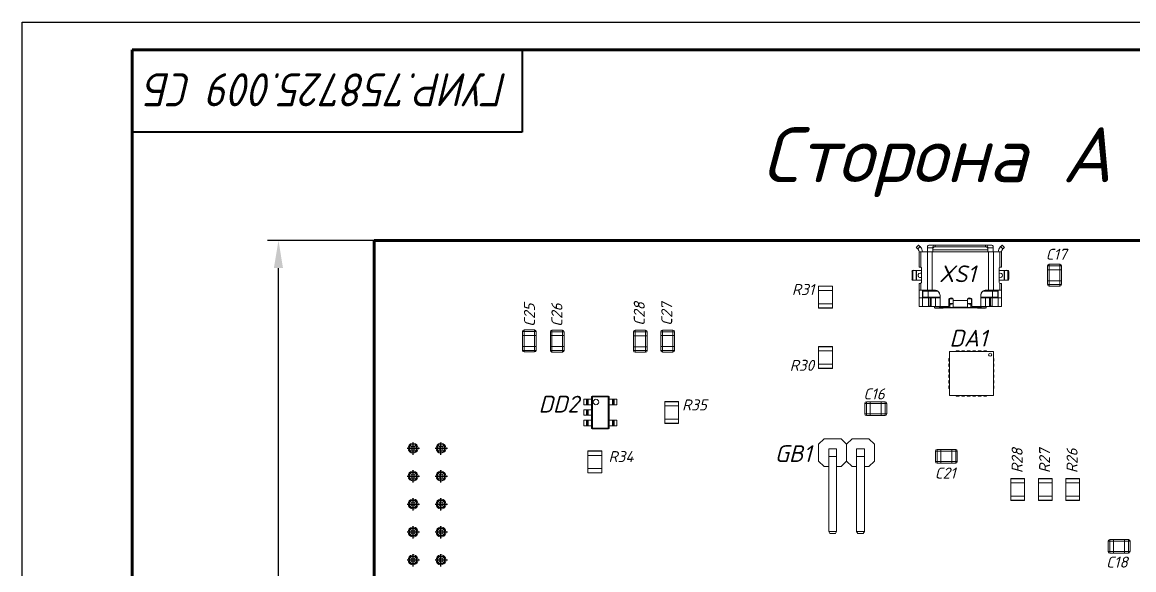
# Model space of a CAD drawing. Header units: millimetres. Extents: x 143 to 740, y 82 to 502.
# Drawn here: x 142.5 to 344.9, y 402.4 to 502 of the extents above; entities that cross this region are included whole.
import ezdxf

# ---------------------------------------------------------------- set-up
doc = ezdxf.new("R2010")
doc.units = ezdxf.units.MM
doc.header["$LTSCALE"] = 0.5
doc.linetypes.add('штрихпунктирная2', pattern=[12.7, 6.35, -3.175, 0, -3.175])
doc.layers.get('0').update_dxf_attribs({"lineweight": 60})
doc.layers.get('Defpoints').update_dxf_attribs({"color": 5})
doc.layers.add('TOP', color=1, linetype='Continuous', lineweight=60)
doc.layers.add('Осевая', color=7, linetype='штрихпунктирная2')
doc.styles.add('MyStyle', font='isocpeur.ttf', dxfattribs={"oblique": 15})
doc.styles.add('RR08', font='isocteui.ttf', dxfattribs={"width": 0.8})
doc.styles.get("Standard").update_dxf_attribs({"font": 'isocpeui.ttf', "width": 0.9})
doc.dimstyles.new('Standart', dxfattribs={"dimtxt": 5, "dimasz": 5, "dimexe": 2, "dimexo": 0, "dimgap": 1, "dimtad": 1, "dimtoh": 1, "dimdec": 0, "dimtxsty": 'Standard', "dimcen": 2.5, "dimadec": 0, "dimazin": 0, "dimtfac": 1, "dimtdec": 0, "dimtmove": 0, "dimatfit": 3, "dimldrblk": 'DOTSMALL', "dimfxl": 1, "dimarcsym": 0})

# ---------------------------------------------------------------- blocks, each defined once
blk = doc.blocks.new('*D36')
at = {"color": 0, "lineweight": -2, "transparency": 16777216}
for p, q in [((206.6, 462.33), (187.16, 462.33)), ((189.16, 307.33), (189.16, 457.33)), ((206.6, 302.33), (187.16, 302.33))]:
    blk.add_line(p, q, dxfattribs=at)
at = {"color": 0, "lineweight": -3, "transparency": 16777216}
for points in [[(188.33, 457.33), (189.99, 457.33), (189.16, 462.33)], [(188.33, 307.33), (189.99, 307.33), (189.16, 302.33)]]:
    blk.add_solid(points, dxfattribs=at)
at = {"layer": 'Defpoints', "color": 0, "lineweight": -3, "transparency": 16777216}
for p in [(189.16, 462.33), (206.6, 462.33), (206.6, 302.33)]:
    blk.add_point(p, dxfattribs=at)
at = {"color": 0, "lineweight": -3, "transparency": 16777216, "insert": (186.41, 382.38), "char_height": 5, "attachment_point": 5, "rotation": 90}
blk.add_mtext('{\\H0.7x;80}', dxfattribs=at)
blk = doc.blocks.new('_DotSmall')
at = {"color": 0, "linetype": 'ByBlock', "const_width": 0.5}
blk.add_lwpolyline([(-0.0625, 0, 1), (0.0625, 0, 1)], format="xyb", close=True, dxfattribs=at)

msp = doc.modelspace()

# ---------------------------------------------------------------- linework, layer by layer
for p in [(162.51, 87.05), (734.51, 497.05)]:
    msp.add_line(p, (162.51, 497.05))
at = {"color": 7, "linetype": 'Continuous'}
for p, q in [((206.6, 462.33), (406.6, 462.33)), ((206.6, 302.33), (206.6, 462.33))]:
    msp.add_line(p, q, dxfattribs=at)
at = {"color": 7, "linetype": 'Continuous', "lineweight": 15}
for p, q in [((305.28, 461.09), (305.71, 461.51)), ((307.71, 461.51), (308.71, 461.51)), ((308.71, 461.51), (308.71, 461.18)), ((317.91, 461.51), (308.71, 461.51)), ((317.91, 461.18), (317.91, 461.51)), ((317.91, 461.51), (318.91, 461.51)), ((320.91, 461.51), (321.33, 461.09)), ((305.99, 461.23), (305.56, 460.81)), ((305.56, 460.81), (305.63, 460.74)), ((305.81, 457.51), (305.81, 460.31)), ((305.81, 460.31), (306.14, 460.31)), ((306.06, 461.16), (305.99, 461.23)), ((306.14, 460.31), (306.14, 457.47)), ((306.14, 460.31), (307.3, 460.31)), ((307.3, 453.31), (307.3, 460.31)), ((307.3, 460.31), (308.16, 460.31)), ((307.31, 461.18), (307.31, 460.98)), ((307.31, 460.31), (307.31, 460.98)), ((308.31, 460.31), (308.16, 460.31)), ((308.16, 460.31), (308.16, 453.31)), ((308.31, 460.85), (308.31, 461.18)), ((308.31, 460.65), (308.31, 460.85)), ((308.31, 460.65), (318.31, 460.65)), ((308.31, 460.31), (308.31, 460.65)), ((318.31, 460.31), (308.31, 460.31)), ((317.91, 461.18), (308.71, 461.18)), ((318.31, 461.18), (318.31, 460.85)), ((318.31, 461.18), (318.31, 460.98)), ((318.31, 460.31), (318.31, 460.98)), ((318.31, 460.85), (318.31, 460.65)), ((318.31, 460.65), (318.31, 460.31)), ((318.45, 460.31), (318.31, 460.31)), ((318.45, 453.31), (318.45, 460.31)), ((318.45, 460.31), (319.32, 460.31)), ((319.31, 461.18), (319.31, 460.98)), ((319.31, 460.31), (319.31, 460.98)), ((319.32, 460.31), (319.32, 453.31)), ((320.47, 460.31), (319.32, 460.31)), ((320.21, 460.31), (320.21, 460.36)), ((320.47, 457.47), (320.47, 460.31)), ((320.47, 460.31), (320.81, 460.31)), ((320.63, 461.23), (320.55, 461.16)), ((321.05, 460.81), (320.63, 461.23)), ((320.81, 460.31), (320.81, 457.51)), ((320.98, 460.74), (321.05, 460.81)), ((306.05, 457.51), (305.81, 457.51)), ((305.81, 457.51), (306.03, 457.51)), ((320.81, 457.51), (320.57, 457.51)), ((320.58, 457.51), (320.81, 457.51)), ((329.2, 457.71), (329.5, 457.71)), ((329.2, 457.01), (329.2, 457.71)), ((329.5, 457.71), (329.5, 458.01)), ((329.5, 458.01), (331.4, 458.01)), ((329.5, 457.71), (329.5, 457.01)), ((331.4, 457.71), (329.5, 457.71)), ((331.4, 458.01), (331.4, 457.71)), ((331.4, 457.71), (331.4, 457.01)), ((331.7, 457.71), (331.4, 457.71)), ((331.7, 457.71), (331.7, 457.01)), ((304.51, 455.31), (304.51, 456.71)), ((304.51, 456.71), (304.65, 456.71)), ((304.65, 455.31), (304.65, 456.71)), ((304.7, 456.91), (304.84, 456.91)), ((304.84, 456.91), (305.28, 456.91)), ((305.28, 455.11), (305.28, 456.91)), ((305.28, 456.91), (305.34, 456.91)), ((305.34, 456.91), (305.34, 455.11)), ((305.34, 456.91), (306.25, 456.91)), ((306.25, 457.21), (306.25, 454.81)), ((320.37, 454.81), (320.37, 457.21)), ((320.37, 456.91), (321.27, 456.91)), ((321.27, 456.91), (321.27, 455.11)), ((321.33, 456.91), (321.27, 456.91)), ((321.33, 456.91), (321.33, 455.11)), ((321.77, 456.91), (321.33, 456.91)), ((321.92, 456.91), (321.77, 456.91)), ((321.96, 455.31), (321.96, 456.71)), ((321.96, 456.71), (322.11, 456.71)), ((322.11, 455.31), (322.11, 456.71)), ((329.2, 457.01), (329.2, 455.01)), ((329.5, 457.01), (329.2, 457.01)), ((329.5, 457.01), (329.5, 455.01)), ((331.4, 457.01), (329.5, 457.01)), ((331.4, 457.01), (331.7, 457.01)), ((331.4, 455.01), (331.4, 457.01)), ((331.7, 455.01), (331.7, 457.01)), ((287.51, 454.05), (290.01, 454.05)), ((287.51, 454.05), (287.51, 454.01)), ((287.51, 454.01), (290.01, 454.01)), ((287.51, 453.25), (287.51, 454.01)), ((290.01, 454.01), (290.01, 454.05)), ((290.01, 454.01), (290.01, 453.25)), ((304.65, 455.31), (304.51, 455.31)), ((304.7, 455.11), (304.84, 455.11)), ((305.44, 455.11), (304.7, 455.11)), ((304.84, 455.11), (305.28, 455.11)), ((305.28, 455.11), (305.34, 455.11)), ((305.34, 455.11), (306.25, 455.11)), ((305.81, 453.31), (305.81, 454.51)), ((305.81, 454.51), (306.05, 454.51)), ((306.14, 454.55), (306.14, 453.31)), ((321.27, 455.11), (320.37, 455.11)), ((320.47, 453.31), (320.47, 454.55)), ((320.57, 454.51), (320.81, 454.51)), ((320.81, 454.51), (320.81, 453.31)), ((321.18, 455.11), (321.92, 455.11)), ((321.33, 455.11), (321.27, 455.11)), ((321.77, 455.11), (321.33, 455.11)), ((321.92, 455.11), (321.77, 455.11)), ((322.11, 455.31), (321.96, 455.31)), ((329.5, 455.01), (329.2, 455.01)), ((329.2, 455.01), (329.2, 454.31)), ((329.5, 454.31), (329.2, 454.31)), ((331.4, 455.01), (329.5, 455.01)), ((329.5, 455.01), (329.5, 454.31)), ((329.5, 454.31), (331.4, 454.31)), ((329.5, 454.01), (329.5, 454.31)), ((331.4, 454.01), (329.5, 454.01)), ((331.4, 454.31), (331.4, 455.01)), ((331.4, 455.01), (331.7, 455.01)), ((331.4, 454.01), (331.4, 454.31)), ((331.4, 454.31), (331.7, 454.31)), ((331.7, 455.01), (331.7, 454.31)), ((287.51, 453.25), (290.01, 453.25)), ((287.51, 453.25), (287.51, 450.85)), ((290.01, 450.85), (290.01, 453.25)), ((305.81, 453.31), (306.41, 453.31)), ((306.14, 453.31), (305.81, 453.31)), ((305.81, 451.91), (305.81, 453.31)), ((305.81, 450.31), (305.81, 451.91)), ((306.41, 451.91), (305.81, 451.91)), ((306.14, 453.31), (307.3, 453.31)), ((306.41, 453.31), (306.57, 453.31)), ((306.41, 453.31), (306.41, 451.91)), ((306.41, 450.31), (306.41, 451.91)), ((306.56, 451.91), (306.41, 451.91)), ((306.46, 453.11), (306.66, 453.31)), ((306.46, 452.01), (306.46, 453.11)), ((306.56, 451.91), (306.46, 452.01)), ((307.46, 452.01), (306.46, 452.01)), ((306.46, 451.91), (306.46, 452.01)), ((306.56, 451.91), (307.46, 451.91)), ((307.51, 451.91), (306.56, 451.91)), ((306.66, 453.31), (306.57, 453.31)), ((308.16, 453.31), (307.3, 453.31)), ((307.73, 453.31), (307.46, 453.31)), ((307.46, 453.31), (307.46, 453.11)), ((307.46, 453.11), (307.46, 452.01)), ((309.21, 453.11), (307.46, 453.11)), ((307.46, 452.01), (307.46, 451.91)), ((307.46, 452.01), (309.61, 452.01)), ((307.46, 451.91), (308.41, 451.91)), ((307.81, 451.91), (307.51, 451.91)), ((307.51, 451.91), (307.51, 450.31)), ((308.76, 451.91), (307.81, 451.91)), ((307.81, 451.91), (307.81, 450.51)), ((308.01, 451.91), (308.01, 450.31)), ((308.01, 451.91), (308.41, 451.91)), ((308.16, 453.31), (308.61, 453.31)), ((308.41, 451.91), (308.76, 451.91)), ((309.61, 451.91), (308.76, 451.91)), ((308.76, 451.91), (308.76, 450.31)), ((309.31, 451.91), (309.58, 451.91)), ((309.61, 452.31), (309.61, 451.91)), ((309.61, 451.91), (309.61, 450.31)), ((311.21, 450.31), (311.21, 451.51)), ((311.31, 451.71), (311.95, 451.71)), ((311.31, 450.91), (311.31, 451.71)), ((312.01, 451.51), (312.01, 451.41)), ((312.01, 451.41), (314.61, 451.41)), ((312.01, 450.22), (312.01, 451.41)), ((314.61, 451.41), (314.61, 451.51)), ((314.61, 450.81), (314.61, 451.41)), ((314.61, 451.41), (314.61, 450.22)), ((314.66, 451.71), (315.31, 451.71)), ((315.31, 451.71), (315.31, 450.91)), ((315.41, 451.51), (315.41, 450.31)), ((317.01, 451.91), (317.01, 452.31)), ((317.01, 452.01), (319.16, 452.01)), ((317.01, 450.31), (317.01, 451.91)), ((317.01, 451.91), (317.86, 451.91)), ((317.04, 451.91), (317.31, 451.91)), ((317.41, 453.11), (319.16, 453.11)), ((317.86, 451.91), (317.86, 450.31)), ((317.86, 451.91), (318.2, 451.91)), ((318.81, 451.91), (317.86, 451.91)), ((318.01, 453.31), (318.45, 453.31)), ((318.61, 451.91), (318.2, 451.91)), ((318.2, 451.91), (319.16, 451.91)), ((319.32, 453.31), (318.45, 453.31)), ((318.61, 450.31), (318.61, 451.91)), ((319.11, 451.91), (318.81, 451.91)), ((318.81, 450.51), (318.81, 451.91)), ((319.16, 453.31), (318.89, 453.31)), ((320.06, 451.91), (319.11, 451.91)), ((319.11, 451.91), (319.11, 450.31)), ((319.16, 453.11), (319.16, 453.31)), ((319.16, 452.01), (319.16, 453.11)), ((319.16, 451.91), (319.16, 452.01)), ((320.16, 452.01), (319.16, 452.01)), ((319.16, 451.91), (320.06, 451.91)), ((320.47, 453.31), (319.32, 453.31)), ((320.04, 453.31), (319.96, 453.31)), ((319.96, 453.31), (320.16, 453.11)), ((320.04, 453.31), (320.21, 453.31)), ((320.16, 452.01), (320.06, 451.91)), ((320.06, 451.91), (320.21, 451.91)), ((320.16, 453.11), (320.16, 452.01)), ((320.16, 452.01), (320.16, 451.91)), ((320.21, 453.31), (320.81, 453.31)), ((320.21, 451.91), (320.21, 453.31)), ((320.21, 450.31), (320.21, 451.91)), ((320.21, 451.91), (320.81, 451.91)), ((320.81, 453.31), (320.47, 453.31)), ((320.81, 453.31), (320.81, 451.91)), ((320.81, 451.91), (320.81, 450.31)), ((290.01, 450.85), (287.51, 450.85)), ((287.51, 450.09), (287.51, 450.85)), ((290.01, 450.09), (287.51, 450.09)), ((287.51, 450.09), (287.51, 450.05)), ((290.01, 450.05), (287.51, 450.05)), ((290.01, 450.85), (290.01, 450.09)), ((290.01, 450.05), (290.01, 450.09)), ((305.81, 450.31), (306.46, 450.31)), ((305.81, 450.31), (306.41, 450.31)), ((306.21, 450.31), (306.61, 450.31)), ((307.01, 450.31), (306.21, 450.31)), ((307.51, 450.31), (306.41, 450.31)), ((306.61, 450.31), (307.71, 450.31)), ((307.71, 450.31), (307.51, 450.31)), ((307.81, 450.51), (307.71, 450.31)), ((308.01, 450.31), (307.71, 450.31)), ((308.01, 450.31), (308.29, 450.31)), ((308.76, 450.31), (308.01, 450.31)), ((308.29, 450.31), (309.04, 450.31)), ((308.61, 450.31), (308.61, 450.09)), ((309.51, 450.15), (308.61, 450.09)), ((308.61, 450.09), (308.61, 450.06)), ((309.61, 450.31), (308.76, 450.31)), ((308.81, 450.05), (310.01, 450.05)), ((309.04, 450.31), (309.61, 450.31)), ((309.51, 450.31), (309.51, 450.15)), ((311.41, 450.15), (309.51, 450.15)), ((309.61, 450.31), (311.21, 450.31)), ((310.31, 450.07), (310.31, 450.08)), ((310.61, 450.1), (311.11, 450.1)), ((311.76, 450.91), (311.21, 450.91)), ((311.21, 450.91), (311.31, 450.91)), ((311.21, 450.75), (311.41, 450.75)), ((312.01, 450.91), (311.31, 450.91)), ((311.31, 450.08), (315.31, 450.08)), ((311.41, 450.15), (311.41, 450.75)), ((312.01, 450.91), (311.76, 450.91)), ((311.76, 450.76), (311.76, 450.91)), ((312.01, 450.79), (312.01, 450.19)), ((314.61, 450.22), (312.01, 450.22)), ((312.01, 450.22), (312.01, 450.19)), ((314.86, 450.91), (314.61, 450.91)), ((315.31, 450.91), (314.61, 450.91)), ((314.61, 450.81), (314.61, 450.79)), ((314.61, 450.19), (314.61, 450.79)), ((314.61, 450.19), (314.61, 450.22)), ((315.41, 450.91), (314.86, 450.91)), ((314.86, 450.91), (314.86, 450.76)), ((315.21, 450.75), (315.21, 450.15)), ((315.21, 450.75), (315.41, 450.75)), ((317.11, 450.15), (315.21, 450.15)), ((315.31, 450.91), (315.41, 450.91)), ((315.41, 450.31), (317.01, 450.31)), ((315.51, 450.1), (316.01, 450.1)), ((316.31, 450.08), (316.31, 450.07)), ((316.61, 450.05), (317.81, 450.05)), ((317.86, 450.31), (317.01, 450.31)), ((317.01, 450.31), (317.57, 450.31)), ((317.11, 450.15), (317.11, 450.31)), ((318.01, 450.09), (317.11, 450.15)), ((317.57, 450.31), (318.32, 450.31)), ((318.61, 450.31), (317.86, 450.31)), ((318.01, 450.09), (318.01, 450.31)), ((318.01, 450.06), (318.01, 450.31)), ((318.01, 450.06), (318.01, 450.09)), ((318.32, 450.31), (318.61, 450.31)), ((318.91, 450.31), (318.61, 450.31)), ((318.81, 450.51), (318.91, 450.31)), ((318.91, 450.31), (320.01, 450.31)), ((318.91, 450.31), (319.11, 450.31)), ((319.11, 450.31), (320.21, 450.31)), ((320.41, 450.31), (319.61, 450.31)), ((320.01, 450.31), (320.41, 450.31)), ((320.16, 450.31), (320.81, 450.31)), ((320.81, 450.31), (320.21, 450.31)), ((233.57, 445.76), (233.87, 445.76)), ((233.57, 445.06), (233.57, 445.76)), ((233.87, 445.76), (233.87, 446.06)), ((233.87, 446.06), (235.77, 446.06)), ((233.87, 445.76), (233.87, 445.06)), ((235.77, 445.76), (233.87, 445.76)), ((235.77, 446.06), (235.77, 445.76)), ((235.77, 445.76), (235.77, 445.06)), ((236.07, 445.76), (235.77, 445.76)), ((236.07, 445.76), (236.07, 445.06)), ((238.66, 445.74), (238.96, 445.74)), ((238.66, 445.04), (238.66, 445.74)), ((238.96, 445.74), (238.96, 446.04)), ((238.96, 446.04), (240.86, 446.04)), ((238.96, 445.74), (238.96, 445.04)), ((240.86, 445.74), (238.96, 445.74)), ((240.86, 446.04), (240.86, 445.74)), ((240.86, 445.74), (240.86, 445.04)), ((241.16, 445.74), (240.86, 445.74)), ((241.16, 445.74), (241.16, 445.04)), ((253.8, 445.72), (254.1, 445.72)), ((253.8, 445.02), (253.8, 445.72)), ((254.1, 445.72), (254.1, 446.02)), ((254.1, 446.02), (256, 446.02)), ((254.1, 445.72), (254.1, 445.02)), ((256, 445.72), (254.1, 445.72)), ((256, 446.02), (256, 445.72)), ((256, 445.72), (256, 445.02)), ((256.3, 445.72), (256, 445.72)), ((256.3, 445.72), (256.3, 445.02)), ((258.77, 445.74), (259.07, 445.74)), ((258.77, 445.04), (258.77, 445.74)), ((259.07, 445.74), (259.07, 446.04)), ((259.07, 446.04), (260.97, 446.04)), ((259.07, 445.74), (259.07, 445.04)), ((260.97, 445.74), (259.07, 445.74)), ((260.97, 446.04), (260.97, 445.74)), ((260.97, 445.74), (260.97, 445.04)), ((261.27, 445.74), (260.97, 445.74)), ((261.27, 445.74), (261.27, 445.04)), ((233.57, 445.06), (233.57, 443.06)), ((233.87, 445.06), (233.57, 445.06)), ((233.87, 445.06), (233.87, 443.06)), ((235.77, 445.06), (233.87, 445.06)), ((235.77, 445.06), (236.07, 445.06)), ((235.77, 443.06), (235.77, 445.06)), ((236.07, 443.06), (236.07, 445.06)), ((238.66, 445.04), (238.66, 443.04)), ((238.96, 445.04), (238.66, 445.04)), ((238.96, 445.04), (238.96, 443.04)), ((240.86, 445.04), (238.96, 445.04)), ((240.86, 445.04), (241.16, 445.04)), ((240.86, 443.04), (240.86, 445.04)), ((241.16, 443.04), (241.16, 445.04)), ((253.8, 445.02), (253.8, 443.02)), ((254.1, 445.02), (253.8, 445.02)), ((254.1, 445.02), (254.1, 443.02)), ((256, 445.02), (254.1, 445.02)), ((256, 445.02), (256.3, 445.02)), ((256, 443.02), (256, 445.02)), ((256.3, 443.02), (256.3, 445.02)), ((258.77, 445.04), (258.77, 443.04)), ((259.07, 445.04), (258.77, 445.04)), ((259.07, 445.04), (259.07, 443.04)), ((260.97, 445.04), (259.07, 445.04)), ((260.97, 445.04), (261.27, 445.04)), ((260.97, 443.04), (260.97, 445.04)), ((261.27, 443.04), (261.27, 445.04)), ((233.87, 443.06), (233.57, 443.06)), ((233.57, 443.06), (233.57, 442.36)), ((233.87, 442.36), (233.57, 442.36)), ((235.77, 443.06), (233.87, 443.06)), ((233.87, 443.06), (233.87, 442.36)), ((233.87, 442.36), (235.77, 442.36)), ((233.87, 442.06), (233.87, 442.36)), ((235.77, 442.06), (233.87, 442.06)), ((235.77, 442.36), (235.77, 443.06)), ((235.77, 443.06), (236.07, 443.06)), ((235.77, 442.06), (235.77, 442.36)), ((235.77, 442.36), (236.07, 442.36)), ((236.07, 443.06), (236.07, 442.36)), ((238.96, 443.04), (238.66, 443.04)), ((238.66, 443.04), (238.66, 442.34)), ((238.96, 442.34), (238.66, 442.34)), ((240.86, 443.04), (238.96, 443.04)), ((238.96, 443.04), (238.96, 442.34)), ((238.96, 442.34), (240.86, 442.34)), ((238.96, 442.04), (238.96, 442.34)), ((240.86, 442.04), (238.96, 442.04)), ((240.86, 442.34), (240.86, 443.04)), ((240.86, 443.04), (241.16, 443.04)), ((240.86, 442.04), (240.86, 442.34)), ((240.86, 442.34), (241.16, 442.34)), ((241.16, 443.04), (241.16, 442.34)), ((254.1, 443.02), (253.8, 443.02)), ((253.8, 443.02), (253.8, 442.32)), ((254.1, 442.32), (253.8, 442.32)), ((256, 443.02), (254.1, 443.02)), ((254.1, 443.02), (254.1, 442.32)), ((254.1, 442.32), (256, 442.32)), ((254.1, 442.02), (254.1, 442.32)), ((256, 442.02), (254.1, 442.02)), ((256, 442.32), (256, 443.02)), ((256, 443.02), (256.3, 443.02)), ((256, 442.02), (256, 442.32)), ((256, 442.32), (256.3, 442.32)), ((256.3, 443.02), (256.3, 442.32)), ((259.07, 443.04), (258.77, 443.04)), ((258.77, 443.04), (258.77, 442.34)), ((259.07, 442.34), (258.77, 442.34)), ((260.97, 443.04), (259.07, 443.04)), ((259.07, 443.04), (259.07, 442.34)), ((259.07, 442.34), (260.97, 442.34)), ((259.07, 442.04), (259.07, 442.34)), ((260.97, 442.04), (259.07, 442.04)), ((260.97, 442.34), (260.97, 443.04)), ((260.97, 443.04), (261.27, 443.04)), ((260.97, 442.04), (260.97, 442.34)), ((260.97, 442.34), (261.27, 442.34)), ((261.27, 443.04), (261.27, 442.34)), ((287.51, 443.05), (290.01, 443.05)), ((287.51, 443.05), (287.51, 443.01)), ((287.51, 443.01), (290.01, 443.01)), ((287.51, 442.25), (287.51, 443.01)), ((287.51, 442.25), (290.01, 442.25)), ((287.51, 442.25), (287.51, 439.85)), ((290.01, 443.01), (290.01, 443.05)), ((290.01, 443.01), (290.01, 442.25)), ((290.01, 439.85), (290.01, 442.25)), ((311.32, 434.15), (311.32, 442.15)), ((311.32, 442.15), (319.32, 442.15)), ((311.32, 442.15), (311.32, 440.9)), ((312.57, 442.15), (312.57, 442.25)), ((313.07, 442.25), (312.57, 442.25)), ((313.07, 442.15), (313.07, 442.25)), ((313.57, 442.15), (313.57, 442.25)), ((314.07, 442.25), (313.57, 442.25)), ((314.07, 442.15), (314.07, 442.25)), ((314.57, 442.15), (314.57, 442.25)), ((315.07, 442.25), (314.57, 442.25)), ((315.07, 442.15), (315.07, 442.25)), ((315.57, 442.15), (315.57, 442.25)), ((316.07, 442.25), (315.57, 442.25)), ((316.07, 442.15), (316.07, 442.25)), ((316.57, 442.15), (316.57, 442.25)), ((317.07, 442.25), (316.57, 442.25)), ((317.07, 442.15), (317.07, 442.25)), ((317.57, 442.15), (317.57, 442.25)), ((318.07, 442.25), (317.57, 442.25)), ((318.07, 442.15), (318.07, 442.25)), ((319.32, 442.15), (319.32, 434.15)), ((290.01, 439.85), (287.51, 439.85)), ((287.51, 439.09), (287.51, 439.85)), ((290.01, 439.85), (290.01, 439.09)), ((311.22, 440.9), (311.22, 440.4)), ((311.32, 440.9), (311.22, 440.9)), ((311.32, 440.4), (311.22, 440.4)), ((311.22, 439.9), (311.22, 439.4)), ((311.32, 439.9), (311.22, 439.9)), ((311.32, 439.4), (311.22, 439.4)), ((311.32, 440.9), (311.32, 440.4)), ((311.32, 440.4), (311.32, 439.9)), ((311.32, 439.9), (311.32, 439.4)), ((311.32, 439.4), (311.32, 438.9)), ((319.32, 440.9), (319.42, 440.9)), ((319.32, 440.4), (319.42, 440.4)), ((319.32, 439.9), (319.42, 439.9)), ((319.32, 439.4), (319.42, 439.4)), ((319.42, 440.4), (319.42, 440.9)), ((319.42, 439.4), (319.42, 439.9)), ((290.01, 439.09), (287.51, 439.09)), ((287.51, 439.09), (287.51, 439.05)), ((290.01, 439.05), (287.51, 439.05)), ((290.01, 439.05), (290.01, 439.09)), ((311.22, 438.9), (311.22, 438.4)), ((311.32, 438.9), (311.22, 438.9)), ((311.32, 438.4), (311.22, 438.4)), ((311.22, 437.9), (311.22, 437.4)), ((311.32, 437.9), (311.22, 437.9)), ((311.32, 437.4), (311.22, 437.4)), ((311.32, 438.9), (311.32, 438.4)), ((311.32, 438.4), (311.32, 437.9)), ((311.32, 437.9), (311.32, 437.4)), ((311.32, 437.4), (311.32, 436.9)), ((319.32, 438.9), (319.42, 438.9)), ((319.32, 438.4), (319.42, 438.4)), ((319.32, 437.9), (319.42, 437.9)), ((319.32, 437.4), (319.42, 437.4)), ((319.42, 438.4), (319.42, 438.9)), ((319.42, 437.4), (319.42, 437.9)), ((311.22, 436.9), (311.22, 436.4)), ((311.32, 436.9), (311.22, 436.9)), ((311.32, 436.4), (311.22, 436.4)), ((311.22, 435.9), (311.22, 435.4)), ((311.32, 435.9), (311.22, 435.9)), ((311.32, 435.4), (311.22, 435.4)), ((311.32, 436.9), (311.32, 436.4)), ((311.32, 436.4), (311.32, 435.9)), ((311.32, 435.9), (311.32, 435.4)), ((311.32, 435.4), (311.32, 434.15)), ((319.32, 436.9), (319.42, 436.9)), ((319.32, 436.4), (319.42, 436.4)), ((319.32, 435.9), (319.42, 435.9)), ((319.32, 435.4), (319.42, 435.4)), ((319.42, 436.4), (319.42, 436.9)), ((319.42, 435.4), (319.42, 435.9)), ((244.76, 432.45), (244.76, 433.45)), ((245.23, 433.45), (244.76, 433.45)), ((245.23, 432.45), (245.23, 433.45)), ((245.43, 433.45), (245.23, 433.45)), ((245.43, 432.45), (245.43, 433.45)), ((245.54, 433.45), (245.43, 433.45)), ((245.54, 433.45), (245.54, 432.45)), ((246.14, 433.45), (245.54, 433.45)), ((246.14, 432.45), (246.14, 433.45)), ((246.14, 433.45), (246.16, 433.45)), ((246.26, 434.05), (246.16, 433.95)), ((246.22, 433.89), (246.16, 433.95)), ((246.16, 433.95), (246.16, 433.45)), ((246.16, 433.45), (246.16, 432.45)), ((246.22, 433.89), (246.22, 428.21)), ((246.32, 433.89), (246.22, 433.89)), ((246.26, 434.05), (246.32, 433.98)), ((249.26, 434.05), (246.26, 434.05)), ((249.2, 433.98), (246.32, 433.98)), ((246.32, 433.98), (246.32, 433.89)), ((246.32, 433.89), (246.32, 428.21)), ((249.2, 433.89), (246.32, 433.89)), ((249.2, 433.98), (249.26, 434.05)), ((249.2, 433.89), (249.2, 433.98)), ((249.2, 428.21), (249.2, 433.89)), ((249.3, 433.89), (249.2, 433.89)), ((249.36, 433.95), (249.26, 434.05)), ((249.36, 433.95), (249.3, 433.89)), ((249.3, 428.21), (249.3, 433.89)), ((249.36, 433.45), (249.36, 433.95)), ((249.36, 432.45), (249.36, 433.45)), ((249.36, 433.45), (249.38, 433.45)), ((249.38, 433.45), (249.38, 432.45)), ((249.38, 433.45), (249.98, 433.45)), ((249.98, 432.45), (249.98, 433.45)), ((249.98, 433.45), (250.09, 433.45)), ((250.09, 432.45), (250.09, 433.45)), ((250.09, 433.45), (250.29, 433.45)), ((250.29, 433.45), (250.29, 432.45)), ((250.29, 433.45), (250.76, 433.45)), ((250.76, 433.45), (250.76, 432.45)), ((319.32, 434.15), (311.32, 434.15)), ((312.57, 434.15), (312.57, 434.05)), ((312.57, 434.05), (313.07, 434.05)), ((313.07, 434.15), (313.07, 434.05)), ((313.57, 434.15), (313.57, 434.05)), ((313.57, 434.05), (314.07, 434.05)), ((314.07, 434.15), (314.07, 434.05)), ((314.57, 434.15), (314.57, 434.05)), ((314.57, 434.05), (315.07, 434.05)), ((315.07, 434.15), (315.07, 434.05)), ((315.57, 434.15), (315.57, 434.05)), ((315.57, 434.05), (316.07, 434.05)), ((316.07, 434.15), (316.07, 434.05)), ((316.57, 434.15), (316.57, 434.05)), ((316.57, 434.05), (317.07, 434.05)), ((317.07, 434.15), (317.07, 434.05)), ((317.57, 434.15), (317.57, 434.05)), ((317.57, 434.05), (318.07, 434.05)), ((318.07, 434.15), (318.07, 434.05)), ((244.76, 432.45), (245.23, 432.45)), ((244.76, 430.55), (244.76, 431.55)), ((245.23, 431.55), (244.76, 431.55)), ((245.23, 432.45), (245.43, 432.45)), ((245.23, 430.55), (245.23, 431.55)), ((245.43, 431.55), (245.23, 431.55)), ((245.43, 432.45), (245.54, 432.45)), ((245.43, 430.55), (245.43, 431.55)), ((245.54, 431.55), (245.43, 431.55)), ((245.54, 432.45), (246.14, 432.45)), ((245.54, 431.55), (245.54, 430.55)), ((246.14, 431.55), (245.54, 431.55)), ((246.16, 432.45), (246.14, 432.45)), ((246.14, 430.55), (246.14, 431.55)), ((246.14, 431.55), (246.16, 431.55)), ((246.16, 432.45), (246.16, 431.55)), ((246.16, 431.55), (246.16, 430.55)), ((249.36, 429.65), (249.36, 432.45)), ((249.38, 432.45), (249.36, 432.45)), ((249.38, 432.45), (249.98, 432.45)), ((250.09, 432.45), (249.98, 432.45)), ((250.29, 432.45), (250.09, 432.45)), ((250.76, 432.45), (250.29, 432.45)), ((259.51, 433.05), (262.01, 433.05)), ((259.51, 433.05), (259.51, 433.01)), ((259.51, 433.01), (262.01, 433.01)), ((259.51, 432.25), (259.51, 433.01)), ((259.51, 432.25), (262.01, 432.25)), ((259.51, 432.25), (259.51, 429.85)), ((262.01, 433.01), (262.01, 433.05)), ((262.01, 433.01), (262.01, 432.25)), ((262.01, 429.85), (262.01, 432.25)), ((295.9, 432.69), (296.2, 432.69)), ((295.9, 430.79), (295.9, 432.69)), ((296.2, 432.69), (296.2, 432.99)), ((296.9, 432.99), (296.2, 432.99)), ((296.2, 432.69), (296.2, 430.79)), ((296.9, 432.69), (296.2, 432.69)), ((296.9, 432.69), (296.9, 432.99)), ((298.9, 432.99), (296.9, 432.99)), ((296.9, 430.79), (296.9, 432.69)), ((298.9, 432.69), (296.9, 432.69)), ((298.9, 432.99), (299.6, 432.99)), ((298.9, 432.69), (298.9, 432.99)), ((298.9, 430.79), (298.9, 432.69)), ((299.6, 432.69), (298.9, 432.69)), ((299.6, 432.99), (299.6, 432.69)), ((299.6, 432.69), (299.9, 432.69)), ((299.6, 430.79), (299.6, 432.69)), ((299.9, 432.69), (299.9, 430.79)), ((244.76, 430.55), (245.23, 430.55)), ((244.76, 428.65), (244.76, 429.65)), ((245.23, 429.65), (244.76, 429.65)), ((245.23, 430.55), (245.43, 430.55)), ((245.23, 428.65), (245.23, 429.65)), ((245.43, 429.65), (245.23, 429.65)), ((245.43, 430.55), (245.54, 430.55)), ((245.43, 428.65), (245.43, 429.65)), ((245.54, 429.65), (245.43, 429.65)), ((245.54, 430.55), (246.14, 430.55)), ((245.54, 429.65), (245.54, 428.65)), ((246.14, 429.65), (245.54, 429.65)), ((246.16, 430.55), (246.14, 430.55)), ((246.14, 428.65), (246.14, 429.65)), ((246.14, 429.65), (246.16, 429.65)), ((246.16, 430.55), (246.16, 429.65)), ((246.16, 429.65), (246.16, 428.65)), ((249.36, 428.65), (249.36, 429.65)), ((249.36, 429.65), (249.38, 429.65)), ((249.38, 429.65), (249.38, 428.65)), ((249.38, 429.65), (249.98, 429.65)), ((249.98, 428.65), (249.98, 429.65)), ((249.98, 429.65), (250.09, 429.65)), ((250.09, 428.65), (250.09, 429.65)), ((250.09, 429.65), (250.29, 429.65)), ((250.29, 429.65), (250.29, 428.65)), ((250.29, 429.65), (250.76, 429.65)), ((250.76, 429.65), (250.76, 428.65)), ((262.01, 429.85), (259.51, 429.85)), ((259.51, 429.09), (259.51, 429.85)), ((262.01, 429.09), (259.51, 429.09)), ((259.51, 429.09), (259.51, 429.05)), ((262.01, 429.05), (259.51, 429.05)), ((262.01, 429.85), (262.01, 429.09)), ((262.01, 429.05), (262.01, 429.09)), ((295.9, 430.79), (296.2, 430.79)), ((296.2, 430.79), (296.9, 430.79)), ((296.2, 430.79), (296.2, 430.49)), ((296.9, 430.49), (296.2, 430.49)), ((296.9, 430.79), (298.9, 430.79)), ((296.9, 430.79), (296.9, 430.49)), ((296.9, 430.49), (298.9, 430.49)), ((299.6, 430.79), (298.9, 430.79)), ((298.9, 430.79), (298.9, 430.49)), ((299.6, 430.49), (298.9, 430.49)), ((299.6, 430.49), (299.6, 430.79)), ((299.9, 430.79), (299.6, 430.79)), ((244.76, 428.65), (245.23, 428.65)), ((245.23, 428.65), (245.43, 428.65)), ((245.43, 428.65), (245.54, 428.65)), ((245.54, 428.65), (246.14, 428.65)), ((246.16, 428.65), (246.14, 428.65)), ((246.16, 428.65), (246.16, 428.15)), ((246.16, 428.15), (246.22, 428.21)), ((246.16, 428.15), (246.26, 428.05)), ((246.22, 428.21), (246.32, 428.21)), ((246.32, 428.11), (246.26, 428.05)), ((246.26, 428.05), (249.26, 428.05)), ((246.32, 428.21), (249.2, 428.21)), ((246.32, 428.21), (246.32, 428.11)), ((246.32, 428.11), (249.2, 428.11)), ((249.2, 428.11), (249.2, 428.21)), ((249.2, 428.21), (249.3, 428.21)), ((249.26, 428.05), (249.2, 428.11)), ((249.26, 428.05), (249.36, 428.15)), ((249.3, 428.21), (249.36, 428.15)), ((249.36, 428.15), (249.36, 428.65)), ((249.38, 428.65), (249.36, 428.65)), ((249.38, 428.65), (249.98, 428.65)), ((250.09, 428.65), (249.98, 428.65)), ((250.29, 428.65), (250.09, 428.65)), ((250.76, 428.65), (250.29, 428.65)), ((213.32, 424.89), (213.02, 425.19)), ((213.02, 425.19), (214.3, 425.19)), ((213.02, 423.91), (213.02, 425.19)), ((214.3, 425.19), (213.03, 425.19)), ((214.3, 425.19), (214, 424.89)), ((214.3, 425.19), (214.3, 423.91)), ((218.4, 424.89), (218.1, 425.19)), ((218.1, 425.19), (219.38, 425.19)), ((218.1, 423.91), (218.1, 425.19)), ((219.38, 425.19), (218.11, 425.19)), ((219.08, 424.89), (219.38, 425.19)), ((219.38, 425.19), (219.38, 423.91)), ((288.51, 426.29), (287.51, 425.29)), ((287.51, 425.29), (287.51, 422.21)), ((291.59, 426.29), (288.51, 426.29)), ((292.59, 425.29), (291.59, 426.29)), ((293.59, 426.29), (292.59, 425.29)), ((292.59, 425.29), (292.59, 422.21)), ((292.59, 422.21), (292.59, 425.29)), ((296.67, 426.29), (293.59, 426.29)), ((297.67, 425.29), (296.67, 426.29)), ((297.67, 422.21), (297.67, 425.29)), ((213.32, 424.21), (213.02, 423.91)), ((214.3, 423.91), (213.02, 423.91)), ((213.32, 424.89), (214, 424.89)), ((213.32, 424.21), (213.32, 424.89)), ((214, 424.21), (213.32, 424.21)), ((214, 424.89), (214, 424.21)), ((214.3, 423.91), (214, 424.21)), ((218.1, 423.91), (218.4, 424.21)), ((219.38, 423.91), (218.1, 423.91)), ((218.4, 424.89), (219.08, 424.89)), ((218.4, 424.21), (218.4, 424.89)), ((219.08, 424.21), (218.4, 424.21)), ((219.08, 424.89), (219.08, 424.21)), ((219.38, 423.91), (219.08, 424.21)), ((245.51, 424.05), (248.01, 424.05)), ((245.51, 424.05), (245.51, 424.01)), ((245.51, 424.01), (248.01, 424.01)), ((245.51, 423.25), (245.51, 424.01)), ((245.51, 423.25), (248.01, 423.25)), ((245.51, 423.25), (245.51, 420.85)), ((248.01, 424.01), (248.01, 424.05)), ((248.01, 424.01), (248.01, 423.25)), ((248.01, 420.85), (248.01, 423.25)), ((289.35, 424.45), (290.75, 424.45)), ((289.35, 423.05), (289.35, 424.45)), ((289.35, 423.05), (290.75, 423.05)), ((289.35, 409.39), (289.35, 423.05)), ((290.75, 423.05), (290.75, 424.45)), ((290.75, 424.45), (290.75, 423.05)), ((290.75, 423.05), (290.75, 409.39)), ((294.43, 424.45), (295.83, 424.45)), ((294.43, 423.05), (294.43, 424.45)), ((294.43, 423.05), (295.83, 423.05)), ((294.43, 409.39), (294.43, 423.05)), ((295.83, 423.05), (295.83, 424.45)), ((295.83, 424.45), (295.83, 423.05)), ((295.83, 423.05), (295.83, 409.39)), ((308.76, 424.02), (309.06, 424.02)), ((308.76, 422.12), (308.76, 424.02)), ((309.06, 424.02), (309.06, 424.32)), ((309.76, 424.32), (309.06, 424.32)), ((309.06, 424.02), (309.06, 422.12)), ((309.76, 424.02), (309.06, 424.02)), ((309.76, 424.02), (309.76, 424.32)), ((311.76, 424.32), (309.76, 424.32)), ((309.76, 422.12), (309.76, 424.02)), ((311.76, 424.02), (309.76, 424.02)), ((311.76, 424.32), (312.46, 424.32)), ((311.76, 424.02), (311.76, 424.32)), ((311.76, 422.12), (311.76, 424.02)), ((312.46, 424.02), (311.76, 424.02)), ((312.46, 424.32), (312.46, 424.02)), ((312.46, 424.02), (312.76, 424.02)), ((312.46, 422.12), (312.46, 424.02)), ((312.76, 424.02), (312.76, 422.12)), ((287.51, 422.21), (288.51, 421.21)), ((288.51, 421.21), (289.35, 421.21)), ((290.75, 421.21), (291.59, 421.21)), ((291.59, 421.21), (292.59, 422.21)), ((292.59, 422.21), (293.59, 421.21)), ((293.59, 421.21), (294.43, 421.21)), ((295.83, 421.21), (296.67, 421.21)), ((296.67, 421.21), (297.67, 422.21)), ((308.76, 422.12), (309.06, 422.12)), ((309.06, 422.12), (309.76, 422.12)), ((309.06, 422.12), (309.06, 421.82)), ((309.76, 421.82), (309.06, 421.82)), ((309.76, 422.12), (311.76, 422.12)), ((309.76, 422.12), (309.76, 421.82)), ((309.76, 421.82), (311.76, 421.82)), ((312.46, 422.12), (311.76, 422.12)), ((311.76, 422.12), (311.76, 421.82)), ((312.46, 421.82), (311.76, 421.82)), ((312.46, 421.82), (312.46, 422.12)), ((312.76, 422.12), (312.46, 422.12)), ((213.32, 419.81), (213.02, 420.11)), ((213.02, 420.11), (214.3, 420.11)), ((213.02, 418.83), (213.02, 420.11)), ((213.32, 419.13), (213.02, 418.83)), ((214.3, 420.11), (213.03, 420.11)), ((213.32, 419.81), (214, 419.81)), ((213.32, 419.13), (213.32, 419.81)), ((214, 419.13), (213.32, 419.13)), ((214.3, 420.11), (214, 419.81)), ((214, 419.81), (214, 419.13)), ((214.3, 418.83), (214, 419.13)), ((214.3, 420.11), (214.3, 418.83)), ((218.4, 419.81), (218.1, 420.11)), ((218.1, 420.11), (219.38, 420.11)), ((218.1, 418.83), (218.1, 420.11)), ((218.1, 418.83), (218.4, 419.13)), ((219.38, 420.11), (218.11, 420.11)), ((218.4, 419.81), (219.08, 419.81)), ((218.4, 419.13), (218.4, 419.81)), ((219.08, 419.13), (218.4, 419.13)), ((219.08, 419.81), (219.38, 420.11)), ((219.08, 419.81), (219.08, 419.13)), ((219.38, 418.83), (219.08, 419.13)), ((219.38, 420.11), (219.38, 418.83)), ((248.01, 420.85), (245.51, 420.85)), ((245.51, 420.09), (245.51, 420.85)), ((248.01, 420.09), (245.51, 420.09)), ((245.51, 420.09), (245.51, 420.05)), ((248.01, 420.05), (245.51, 420.05)), ((248.01, 420.85), (248.01, 420.09)), ((248.01, 420.05), (248.01, 420.09)), ((322.51, 419.05), (325.01, 419.05)), ((322.51, 419.05), (322.51, 419.01)), ((322.51, 419.01), (325.01, 419.01)), ((322.51, 418.25), (322.51, 419.01)), ((325.01, 419.01), (325.01, 419.05)), ((325.01, 419.01), (325.01, 418.25)), ((327.51, 419.05), (330.01, 419.05)), ((327.51, 419.05), (327.51, 419.01)), ((327.51, 419.01), (330.01, 419.01)), ((327.51, 418.25), (327.51, 419.01)), ((330.01, 419.01), (330.01, 419.05)), ((330.01, 419.01), (330.01, 418.25)), ((332.51, 419.05), (335.01, 419.05)), ((332.51, 419.05), (332.51, 419.01)), ((332.51, 419.01), (335.01, 419.01)), ((332.51, 418.25), (332.51, 419.01)), ((335.01, 419.01), (335.01, 419.05)), ((335.01, 419.01), (335.01, 418.25)), ((214.3, 418.83), (213.02, 418.83)), ((219.38, 418.83), (218.1, 418.83)), ((322.51, 418.25), (325.01, 418.25)), ((322.51, 418.25), (322.51, 415.85)), ((325.01, 415.85), (325.01, 418.25)), ((327.51, 418.25), (330.01, 418.25)), ((327.51, 418.25), (327.51, 415.85)), ((330.01, 415.85), (330.01, 418.25)), ((332.51, 418.25), (335.01, 418.25)), ((332.51, 418.25), (332.51, 415.85)), ((335.01, 415.85), (335.01, 418.25)), ((213.32, 414.73), (213.02, 415.03)), ((213.02, 415.03), (214.3, 415.03)), ((213.02, 413.75), (213.02, 415.03)), ((214.3, 415.03), (213.03, 415.03)), ((214.3, 415.03), (214, 414.73)), ((214.3, 415.03), (214.3, 413.75)), ((218.4, 414.73), (218.1, 415.03)), ((218.1, 415.03), (219.38, 415.03)), ((218.1, 413.75), (218.1, 415.03)), ((219.38, 415.03), (218.11, 415.03)), ((219.08, 414.73), (219.38, 415.03)), ((219.38, 415.03), (219.38, 413.75)), ((325.01, 415.85), (322.51, 415.85)), ((322.51, 415.09), (322.51, 415.85)), ((325.01, 415.09), (322.51, 415.09)), ((322.51, 415.09), (322.51, 415.05)), ((325.01, 415.05), (322.51, 415.05)), ((325.01, 415.85), (325.01, 415.09)), ((325.01, 415.05), (325.01, 415.09)), ((330.01, 415.85), (327.51, 415.85)), ((327.51, 415.09), (327.51, 415.85)), ((330.01, 415.09), (327.51, 415.09)), ((327.51, 415.09), (327.51, 415.05)), ((330.01, 415.05), (327.51, 415.05)), ((330.01, 415.85), (330.01, 415.09)), ((330.01, 415.05), (330.01, 415.09)), ((335.01, 415.85), (332.51, 415.85)), ((332.51, 415.09), (332.51, 415.85)), ((335.01, 415.09), (332.51, 415.09)), ((332.51, 415.09), (332.51, 415.05)), ((335.01, 415.05), (332.51, 415.05)), ((335.01, 415.85), (335.01, 415.09)), ((335.01, 415.05), (335.01, 415.09)), ((213.32, 414.05), (213.02, 413.75)), ((214.3, 413.75), (213.02, 413.75)), ((213.32, 414.73), (214, 414.73)), ((213.32, 414.05), (213.32, 414.73)), ((214, 414.05), (213.32, 414.05)), ((214, 414.73), (214, 414.05)), ((214.3, 413.75), (214, 414.05)), ((218.1, 413.75), (218.4, 414.05)), ((219.38, 413.75), (218.1, 413.75)), ((218.4, 414.73), (219.08, 414.73)), ((218.4, 414.05), (218.4, 414.73)), ((219.08, 414.05), (218.4, 414.05)), ((219.08, 414.73), (219.08, 414.05)), ((219.38, 413.75), (219.08, 414.05)), ((213.32, 409.65), (213.02, 409.95)), ((213.02, 409.95), (214.3, 409.95)), ((213.02, 408.67), (213.02, 409.95)), ((213.32, 408.97), (213.02, 408.67)), ((214.3, 409.95), (213.03, 409.95)), ((213.32, 409.65), (214, 409.65)), ((213.32, 408.97), (213.32, 409.65)), ((214, 408.97), (213.32, 408.97)), ((214.3, 409.95), (214, 409.65)), ((214, 409.65), (214, 408.97)), ((214.3, 408.67), (214, 408.97)), ((214.3, 409.95), (214.3, 408.67)), ((218.4, 409.65), (218.1, 409.95)), ((218.1, 409.95), (219.38, 409.95)), ((218.1, 408.67), (218.1, 409.95)), ((218.1, 408.67), (218.4, 408.97)), ((219.38, 409.95), (218.11, 409.95)), ((218.4, 409.65), (219.08, 409.65)), ((218.4, 408.97), (218.4, 409.65)), ((219.08, 408.97), (218.4, 408.97)), ((219.08, 409.65), (219.38, 409.95)), ((219.08, 409.65), (219.08, 408.97)), ((219.38, 408.67), (219.08, 408.97)), ((219.38, 409.95), (219.38, 408.67)), ((290.75, 409.39), (289.35, 409.39)), ((289.35, 409.39), (289.55, 409.05)), ((289.55, 409.05), (290.55, 409.05)), ((290.55, 409.05), (290.75, 409.39)), ((295.83, 409.39), (294.43, 409.39)), ((294.43, 409.39), (294.63, 409.05)), ((294.63, 409.05), (295.63, 409.05)), ((295.63, 409.05), (295.83, 409.39)), ((214.3, 408.67), (213.02, 408.67)), ((219.38, 408.67), (218.1, 408.67)), ((340.2, 407.64), (340.5, 407.64)), ((340.2, 405.74), (340.2, 407.64)), ((340.5, 407.64), (340.5, 407.94)), ((341.2, 407.94), (340.5, 407.94)), ((340.5, 407.64), (340.5, 405.74)), ((341.2, 407.64), (340.5, 407.64)), ((341.2, 407.64), (341.2, 407.94)), ((343.2, 407.94), (341.2, 407.94)), ((341.2, 405.74), (341.2, 407.64)), ((343.2, 407.64), (341.2, 407.64)), ((343.2, 407.94), (343.9, 407.94)), ((343.2, 407.64), (343.2, 407.94)), ((343.2, 405.74), (343.2, 407.64)), ((343.9, 407.64), (343.2, 407.64)), ((343.9, 407.94), (343.9, 407.64)), ((343.9, 407.64), (344.2, 407.64)), ((343.9, 405.74), (343.9, 407.64)), ((344.2, 407.64), (344.2, 405.74)), ((213.32, 404.57), (213.02, 404.87)), ((213.02, 404.87), (214.3, 404.87)), ((213.02, 403.59), (213.02, 404.87)), ((214.3, 404.87), (213.03, 404.87)), ((214.3, 404.87), (214, 404.57)), ((214.3, 404.87), (214.3, 403.59)), ((218.4, 404.57), (218.1, 404.87)), ((218.1, 404.87), (219.38, 404.87)), ((218.1, 403.59), (218.1, 404.87)), ((219.38, 404.87), (218.11, 404.87)), ((219.08, 404.57), (219.38, 404.87)), ((219.38, 404.87), (219.38, 403.59)), ((340.2, 405.74), (340.5, 405.74)), ((340.5, 405.74), (341.2, 405.74)), ((340.5, 405.74), (340.5, 405.44)), ((341.2, 405.44), (340.5, 405.44)), ((341.2, 405.74), (343.2, 405.74)), ((341.2, 405.74), (341.2, 405.44)), ((341.2, 405.44), (343.2, 405.44)), ((343.9, 405.74), (343.2, 405.74)), ((343.2, 405.74), (343.2, 405.44)), ((343.9, 405.44), (343.2, 405.44)), ((343.9, 405.44), (343.9, 405.74)), ((344.2, 405.74), (343.9, 405.74)), ((213.32, 403.89), (213.02, 403.59)), ((214.3, 403.59), (213.02, 403.59)), ((213.32, 404.57), (214, 404.57)), ((213.32, 403.89), (213.32, 404.57)), ((214, 403.89), (213.32, 403.89)), ((214, 404.57), (214, 403.89)), ((214.3, 403.59), (214, 403.89)), ((218.1, 403.59), (218.4, 403.89)), ((219.38, 403.59), (218.1, 403.59)), ((218.4, 404.57), (219.08, 404.57)), ((218.4, 403.89), (218.4, 404.57)), ((219.08, 403.89), (218.4, 403.89)), ((219.08, 404.57), (219.08, 403.89)), ((219.38, 403.59), (219.08, 403.89))]:
    msp.add_line(p, q, dxfattribs=at)
at = {"color": 8, "linetype": 'Continuous', "lineweight": 15}
for p, q in [((307.31, 460.98), (308.31, 460.98)), ((319.31, 460.98), (318.31, 460.98))]:
    msp.add_line(p, q, dxfattribs=at)
at = {"color": 7, "linetype": 'Continuous', "lineweight": 40}
for points in [[(233.51, 497.05), (233.51, 496.05), (233.51, 482.05)], [(233.51, 482.05), (163.51, 482.05), (162.51, 482.05)]]:
    msp.add_lwpolyline(points, dxfattribs=at)
at = {"color": 7, "linetype": 'Continuous', "lineweight": 15, "flags": 128}
for points in [[(305.71, 461.51), (305.71, 461.51), (305.73, 461.49), (305.75, 461.46), (305.79, 461.43), (305.83, 461.39), (305.88, 461.34), (305.93, 461.28), (305.99, 461.23)], [(320.63, 461.23), (320.68, 461.28), (320.73, 461.34), (320.78, 461.39), (320.82, 461.43), (320.86, 461.46), (320.89, 461.49), (320.9, 461.51), (320.91, 461.51)], [(305.28, 461.09), (305.29, 461.08), (305.3, 461.07), (305.33, 461.04), (305.36, 461.01), (305.41, 460.96), (305.45, 460.91), (305.51, 460.86), (305.56, 460.81)], [(305.56, 460.81), (305.51, 460.86), (305.45, 460.91), (305.41, 460.96), (305.36, 461.01), (305.33, 461.04), (305.3, 461.07), (305.29, 461.08), (305.28, 461.09)], [(321.33, 461.09), (321.33, 461.08), (321.31, 461.07), (321.29, 461.04), (321.25, 461.01), (321.21, 460.96), (321.16, 460.91), (321.11, 460.86), (321.05, 460.81)], [(321.05, 460.81), (321.11, 460.86), (321.16, 460.91), (321.21, 460.96), (321.25, 461.01), (321.29, 461.04), (321.31, 461.07), (321.33, 461.08), (321.33, 461.09)], [(306.01, 456.41), (306.16, 456.38), (306.25, 456.33)], [(306.46, 452.01), (306.47, 452), (306.5, 451.97), (306.56, 451.91)], [(311.97, 451.68), (311.97, 451.69), (311.95, 451.71)], [(320.06, 451.91), (320.11, 451.97), (320.15, 452), (320.16, 452.01)], [(212.77, 424.56), (212.84, 424.21), (213.02, 423.93)], [(217.85, 424.56), (217.92, 424.21), (218.1, 423.93)], [(212.77, 419.48), (212.84, 419.13), (213.02, 418.85)], [(217.85, 419.48), (217.92, 419.13), (218.1, 418.85)], [(212.77, 414.4), (212.84, 414.05), (213.02, 413.77)], [(217.85, 414.4), (217.92, 414.05), (218.1, 413.77)], [(212.77, 409.32), (212.84, 408.97), (213.02, 408.69)], [(217.85, 409.32), (217.92, 408.97), (218.1, 408.69)], [(212.77, 404.24), (212.84, 403.89), (213.02, 403.61)], [(217.85, 404.24), (217.92, 403.89), (218.1, 403.61)]]:
    msp.add_lwpolyline(points, dxfattribs=at)
at = {"color": 7, "linetype": 'Continuous', "lineweight": 15}
msp.add_circle((318.74, 441.57), 0.291, dxfattribs=at)
for centre, radius, start, end in [((307.68, 461.14), 0.371, 85.162, 174.1563), ((308.68, 461.14), 0.371, 85.162, 174.1563), ((317.94, 461.14), 0.371, 5.8402, 94.8415), ((318.94, 461.14), 0.371, 5.8437, 94.838), ((305.21, 460.31), 0.6, 0, 44.7603), ((305.21, 460.31), 0.6, 0, 44.7603), ((305.21, 460.31), 1.2, 0, 44.7603), ((308.68, 460.81), 0.371, 85.162, 174.1563), ((317.94, 460.81), 0.371, 5.8402, 94.8415), ((321.41, 460.31), 1.2, 135.2397, 180), ((321.41, 460.31), 0.6, 135.2397, 180), ((321.41, 460.31), 0.6, 135.2397, 177.8009), ((305.91, 457.23), 0.339, 357.4463, 46.6077), ((320.7, 457.23), 0.339, 133.3836, 182.5568), ((329.5, 457.71), 0.3, 90, 180), ((331.4, 457.71), 0.3, 0, 90), ((304.85, 456.72), 0.196, 91.2941, 181.2227), ((306.01, 456.01), 0.4, 90, 306.9965), ((320.61, 456.01), 0.4, 0, 126.9966), ((320.61, 456.01), 0.4, 233.0034, 0), ((321.77, 456.72), 0.196, 358.7729, 88.7103), ((304.85, 455.31), 0.196, 178.7773, 268.7059), ((305.91, 454.8), 0.339, 313.3923, 2.5537), ((320.7, 454.8), 0.339, 177.449, 226.6106), ((321.77, 455.31), 0.196, 271.2897, 1.2271), ((329.5, 454.31), 0.3, 180, 270), ((331.4, 454.31), 0.3, 270, 0), ((308.61, 452.31), 1, 0, 90), ((308.61, 452.31), 1, 53.1301, 90), ((308.61, 452.31), 1, 0, 53.1301), ((311.61, 451.51), 0.4, 90, 180), ((311.61, 451.51), 0.4, 90, 180), ((311.61, 451.51), 0.4, 0, 90), ((311.61, 451.51), 0.4, 30, 90), ((315.01, 451.51), 0.4, 90, 180), ((315.01, 451.51), 0.4, 150, 180), ((315.01, 451.51), 0.4, 90, 150), ((315.01, 451.51), 0.4, 0, 90), ((315.01, 451.51), 0.4, 0, 90), ((318.01, 452.31), 1, 90, 180), ((318.01, 452.31), 1, 126.8699, 180), ((318.01, 452.31), 1, 90, 126.8699), ((308.76, 450.83), 0.779, 258.8797, 273.669), ((310.08, 451.22), 1.17, 266.3335, 281.1235), ((310.53, 448.93), 1.17, 86.3344, 101.1226), ((311.16, 449.32), 0.782, 78.9084, 93.6403), ((311.56, 453.09), 2.34, 266.3375, 281.114), ((311.56, 452.49), 2.34, 266.3375, 281.114), ((315.06, 453.09), 2.34, 258.8865, 273.6622), ((315.06, 452.49), 2.34, 258.8865, 273.6622), ((315.46, 449.32), 0.782, 86.3605, 101.0908), ((316.08, 448.93), 1.17, 78.8759, 93.6667), ((316.53, 451.22), 1.17, 258.8774, 273.6656), ((317.86, 450.83), 0.778, 266.3302, 281.1217), ((233.87, 445.76), 0.3, 90, 180), ((235.77, 445.76), 0.3, 0, 90), ((238.96, 445.74), 0.3, 90, 180), ((240.86, 445.74), 0.3, 0, 90), ((254.1, 445.72), 0.3, 90, 180), ((256, 445.72), 0.3, 0, 90), ((259.07, 445.74), 0.3, 90, 180), ((260.97, 445.74), 0.3, 0, 90), ((233.87, 442.36), 0.3, 180, 270), ((235.77, 442.36), 0.3, 270, 0), ((238.96, 442.34), 0.3, 180, 270), ((240.86, 442.34), 0.3, 270, 0), ((254.1, 442.32), 0.3, 180, 270), ((256, 442.32), 0.3, 270, 0), ((259.07, 442.34), 0.3, 180, 270), ((260.97, 442.34), 0.3, 270, 0), ((318.74, 441.57), 0.291, 270, 90), ((246.32, 433.88), 0.101, 90.9825, 179.0089), ((246.97, 432.96), 0.5, 0, 180), ((249.2, 433.88), 0.101, 0.9738, 89.0348), ((246.97, 432.96), 0.5, 180, 0), ((296.2, 432.69), 0.3, 90, 180), ((299.6, 432.69), 0.3, 0, 90), ((296.2, 430.79), 0.3, 180, 270), ((299.6, 430.79), 0.3, 270, 0), ((246.32, 428.21), 0.101, 181.0008, 268.9906), ((249.2, 428.21), 0.101, 270.9921, 359.0165), ((213.67, 424.56), 0.9, 226.2553, 180), ((218.75, 424.56), 0.9, 226.2553, 180), ((309.06, 424.02), 0.3, 90, 180), ((312.46, 424.02), 0.3, 0, 90), ((309.06, 422.12), 0.3, 180, 270), ((312.46, 422.12), 0.3, 270, 0), ((213.67, 419.48), 0.9, 226.2553, 180), ((218.75, 419.48), 0.9, 226.2553, 180), ((213.67, 414.4), 0.9, 226.2553, 180), ((218.75, 414.4), 0.9, 226.2553, 180), ((213.67, 409.32), 0.9, 226.2553, 180), ((218.75, 409.32), 0.9, 226.2553, 180), ((340.5, 407.64), 0.3, 90, 180), ((343.9, 407.64), 0.3, 0, 90), ((213.67, 404.24), 0.9, 226.2553, 180), ((218.75, 404.24), 0.9, 226.2553, 180), ((340.5, 405.74), 0.3, 180, 270), ((343.9, 405.74), 0.3, 270, 0)]:
    msp.add_arc(centre, radius, start, end, dxfattribs=at)
for centre, major_axis, ratio, start_param, end_param in [((304.64, 456.71), (0, 0.2), 0.666949, 0.785398, 1.570796), ((304.64, 456.71), (0.161, 0.161), 0.741833, 0.638253, 1.423652), ((321.97, 456.71), (0.161, -0.161), 0.741833, 1.717941, 2.503339), ((321.97, 456.71), (0, 0.2), 0.666949, 4.712389, 5.497787), ((304.64, 455.31), (0, 0.2), 0.666949, 1.570796, 2.356194), ((304.64, 455.31), (0.161, -0.161), 0.741833, 4.859534, 5.644932), ((321.97, 455.31), (0.161, 0.161), 0.741833, 3.779846, 4.565244), ((321.97, 455.31), (0, 0.2), 0.666949, 3.926991, 4.712389)]:
    msp.add_ellipse(centre, major_axis=major_axis, ratio=ratio, start_param=start_param, end_param=end_param, dxfattribs=at)
for points, knots in [([(306.14, 457.47), (306.12, 457.49), (306.09, 457.51), (306.06, 457.51), (306.05, 457.51)], [0, 0, 0, 0, 0.63928, 1, 1, 1, 1]), ([(320.57, 457.51), (320.55, 457.51), (320.52, 457.51), (320.48, 457.48), (320.47, 457.47)], [0, 0, 0, 0, 0.639247, 1, 1, 1, 1]), ([(306.05, 454.51), (306.07, 454.52), (306.1, 454.52), (306.13, 454.54), (306.14, 454.55)], [0, 0, 0, 0, 0.639189, 1, 1, 1, 1]), ([(320.47, 454.55), (320.49, 454.54), (320.52, 454.52), (320.56, 454.51), (320.57, 454.51)], [0, 0, 0, 0, 0.639186, 1, 1, 1, 1]), ([(307.46, 453.11), (307.36, 453.11), (307.15, 453.11), (306.85, 453.11), (306.62, 453.11), (306.48, 453.11), (306.46, 453.11), (306.46, 453.11)], [0, 0, 0, 0, 0.188967, 0.403616, 0.618238, 0.832859, 1, 1, 1, 1]), ([(306.66, 453.31), (306.67, 453.31), (306.68, 453.31), (306.82, 453.31), (307.02, 453.31), (307.25, 453.31), (307.4, 453.31), (307.46, 453.31)], [0, 0, 0, 0, 0.214242, 0.428912, 0.64507, 0.85565, 1, 1, 1, 1]), ([(307.73, 453.31), (307.76, 453.31), (307.84, 453.31), (307.99, 453.31), (308.11, 453.31), (308.16, 453.31)], [0, 0, 0, 0, 0.266718, 0.680354, 1, 1, 1, 1]), ([(318.45, 453.31), (318.49, 453.31), (318.61, 453.31), (318.76, 453.31), (318.85, 453.31), (318.89, 453.31)], [0, 0, 0, 0, 0.2669753, 0.680606, 1, 1, 1, 1]), ([(319.16, 453.31), (319.25, 453.31), (319.42, 453.31), (319.66, 453.31), (319.84, 453.31), (319.94, 453.31), (319.95, 453.31), (319.96, 453.31)], [0, 0, 0, 0, 0.210649, 0.424689, 0.643263, 0.851602, 1, 1, 1, 1]), ([(320.16, 453.11), (320.15, 453.11), (320.13, 453.11), (319.97, 453.11), (319.73, 453.11), (319.44, 453.11), (319.24, 453.11), (319.16, 453.11)], [0, 0, 0, 0, 0.1931974, 0.4078434, 0.6224685, 0.8370306, 1, 1, 1, 1])]:
    msp.add_open_spline(points, degree=3, knots=knots, dxfattribs=at)
at = {"layer": 'Defpoints'}
for p, q in [((142.51, 82.05), (142.51, 502.05)), ((142.51, 502.05), (739.51, 502.05))]:
    msp.add_line(p, q, dxfattribs=at)
at = {"layer": 'Осевая'}
for p, q in [((213.67, 423.37), (213.67, 425.62)), ((218.75, 423.37), (218.75, 425.62)), ((212.59, 424.56), (214.86, 424.56)), ((217.67, 424.56), (219.94, 424.56)), ((212.59, 419.48), (214.86, 419.48)), ((213.67, 418.29), (213.67, 420.54)), ((217.67, 419.48), (219.94, 419.48)), ((218.75, 418.29), (218.75, 420.54)), ((213.67, 413.21), (213.67, 415.46)), ((218.75, 413.21), (218.75, 415.46)), ((212.59, 414.4), (214.86, 414.4)), ((217.67, 414.4), (219.94, 414.4)), ((212.59, 409.32), (214.86, 409.32)), ((213.67, 408.13), (213.67, 410.38)), ((217.67, 409.32), (219.94, 409.32)), ((218.75, 408.13), (218.75, 410.38)), ((213.67, 403.05), (213.67, 405.3)), ((218.75, 403.05), (218.75, 405.3)), ((212.59, 404.24), (214.86, 404.24)), ((217.67, 404.24), (219.94, 404.24))]:
    msp.add_line(p, q, dxfattribs=at)

# ---------------------------------------------------------------- texts
for s, height, p in [('C17', 2, (328.85, 458.83)), ('XS1', 3.048, (309.43, 454.76)), ('R31', 2, (282.65, 452.43)), ('DA1', 3.048, (311.32, 443.05)), ('R30', 2, (282.25, 438.63)), ('C16', 2, (295.65, 433.43)), ('DD2', 3.048, (236.51, 431.05)), ('R35', 2, (262.65, 431.43)), ('GB1', 3.048, (279.51, 422.05)), ('R34', 2, (249.25, 422.03)), ('C21', 2, (308.65, 419.03)), ('C18', 2, (339.85, 402.83))]:
    msp.add_text(s, height=height).set_placement(p)
for s, p in [('C28', (255.85, 446.83)), ('C27', (260.85, 446.83)), ('C25', (235.85, 446.63)), ('C26', (240.85, 446.63)), ('R28', (324.65, 420.03)), ('R27', (329.65, 420.03)), ('R26', (334.65, 420.03))]:
    msp.add_text(s, height=2, rotation=90).set_placement(p)
at = {"color": 7, "linetype": 'Continuous', "insert": (198.18, 489.76), "char_height": 6, "width": 117.06, "attachment_point": 5, "rotation": 180, "style": 'RR08'}
msp.add_mtext('{\\fISOCPEUR|b0|i1|c204|p34;\\W0.9;\\C256;ГУИР.758725.009 СБ}', dxfattribs=at)
at = {"layer": 'TOP', "color": 7, "lineweight": 0, "style": 'MyStyle', "oblique": 15}
msp.add_text('Сторона А', height=10, dxfattribs=at).set_placement((277.2, 472.95))

# ---------------------------------------------------------------- dimensions: what is measured, and where the dimension line sits
at = {"lineweight": -3}
dim = msp.add_linear_dim(base=(189.16, 462.33), p1=(206.6, 302.33), p2=(206.6, 462.33), angle=90, text='{\\H0.7x;80}', dimstyle='Standart', dxfattribs=at)
dim.commit()
dim.dimension.update_dxf_attribs({"geometry": '*D36', "text_midpoint": (189.16, 382.38), "dimtype": 160})

doc.saveas('drawing.dxf')
